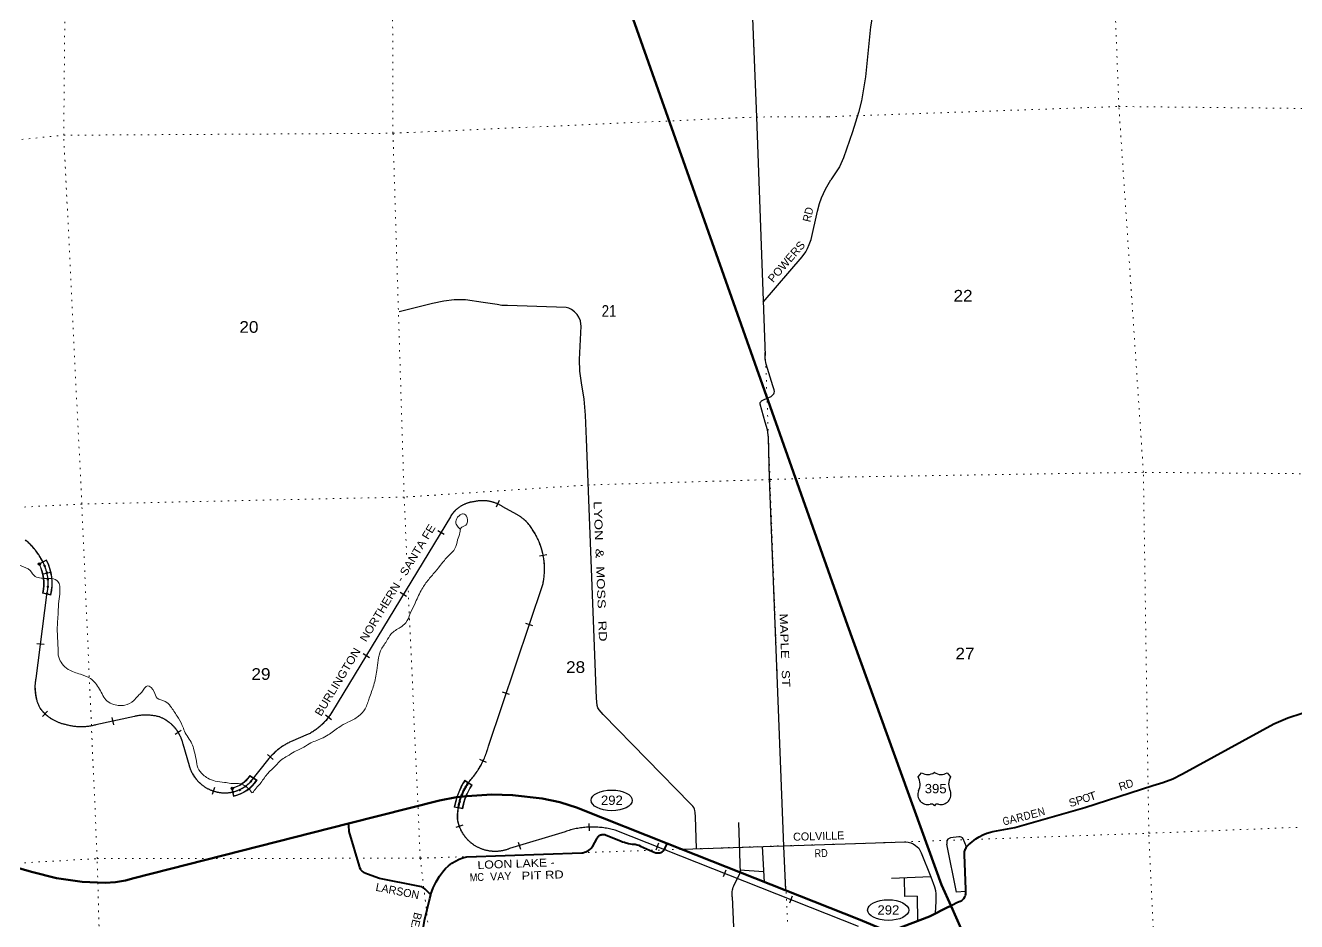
# Model space of a CAD drawing. Header units: feet. Extents: x 733631 to 986127, y 195788 to 388968.
# Drawn here: x 818814 to 837880, y 220937 to 234377 of the extents above; entities that cross this region are included whole.
import ezdxf
from ezdxf.enums import TextEntityAlignment as Align

# ---------------------------------------------------------------- set-up
doc = ezdxf.new("R2010")
doc.units = ezdxf.units.FT
doc.header["$LTSCALE"] = 70
doc.header["$PDMODE"] = 32
doc.header["$PDSIZE"] = 35
doc.linetypes.add('DOTTED', pattern=[1.5, 0.3, -1.2])
for name, color, linetype, lineweight in [('16', 7, 'Continuous', 25), ('17', 7, 'Continuous', 25), ('20', 7, 'Continuous', 70), ('23', 7, 'Continuous', 70), ('26', 7, 'Continuous', 40), ('29', 7, 'Continuous', 25), ('34', 7, 'Continuous', 25), ('39', 7, 'Continuous', 13), ('59', 7, 'Continuous', 13), ('7', 7, 'DOTTED', 13)]:
    doc.layers.add(name, color=color, linetype=linetype, lineweight=lineweight)
doc.layers.add('27', color=7, linetype='Continuous')
doc.layers.add('30', color=7, linetype='Continuous')

msp = doc.modelspace()

# ---------------------------------------------------------------- linework, layer by layer
at = {"layer": '16'}
for p, q in [((832203.95, 223108.33), (832255.26, 223167.09)), ((832447.02, 223173.06), (832446.74, 223172.86)), ((832639.11, 223167.18), (832690.5, 223108.33))]:
    msp.add_line(p, q, dxfattribs=at)
for centre, radius, start, end in [((832010.97, 222997.7), 222.05, 332.97043, 29.75871), ((832346.34, 223324.75), 182.07, 239.97227, 303.45418), ((832548.12, 223324.25), 181.52, 236.33975, 300.08743), ((832548.11, 223324.75), 182.07, 236.54582, 236.59441), ((832883.47, 222997.7), 222.05, 150.24129, 207.02957), ((832350.16, 222842.8), 151.42, 159.09177, 283.81923), ((832544.28, 222842.8), 151.42, 256.18077, 20.90823)]:
    msp.add_arc(centre, radius, start, end, dxfattribs=at)
for centre, major_axis, start_param, end_param in [((832405.5, 222643.98), (-19.56, 51.67), 4.95877769, 6.28318531), ((832488.95, 222643.98), (19.56, 51.67), 0, 1.32637542)]:
    msp.add_ellipse(centre, major_axis=major_axis, ratio=0.929097, start_param=start_param, end_param=end_param, dxfattribs=at)
at = {"layer": '17'}
for centre in [(827607.28, 222755.05), (831755.06, 221109.54)]:
    msp.add_ellipse(centre, major_axis=(-309.24, 1), ratio=0.500121, dxfattribs=at)
at = {"layer": '20'}
for points in [[(831143.16, 225381.96), (827175.67, 236611.99), (824315.07, 244711.74)], [(832697.11, 221168.98), (832555.19, 221489.47), (831143.16, 225381.96)], [(837774.63, 210446.28), (837734.98, 210480.13), (837516.66, 210710.1), (837323.57, 210961.63), (837157.83, 211231.97), (837021.25, 211518.15), (836915.34, 211817.04), (836841.25, 212125.36), (836660.2, 214331.94), (836656.96, 214393.27), (836628.5, 214632.49), (836575.19, 214867.42), (836497.61, 215095.49), (836396.62, 215314.21), (836273.32, 215521.16), (833740.47, 219349.33), (833376.47, 219869.59), (832923.38, 220658.01), (832697.11, 221168.98)]]:
    msp.add_lwpolyline(points, dxfattribs=at)
at = {"layer": '23'}
msp.add_line((831307.05, 220971.02), (828441.7, 222109.49), dxfattribs=at)
for points in [[(828441.7, 222109.49), (827155.57, 222620.5), (827093.22, 222644.86), (826831.9, 222727.79), (826563.34, 222782.94), (826120.5, 222835.09), (825810.42, 222845.32), (825432.6, 222818.61), (825278.62, 222800.98), (825024.56, 222751.52), (823660.04, 222405.63)], [(816392.01, 222406.8), (818903.57, 221682.97), (819281.36, 221587.3), (819667.07, 221531.64), (820012.37, 221516.25), (820164.97, 221527.41), (820315.56, 221554.47), (820438.69, 221589.05), (823660.04, 222405.63)], [(831307.05, 220971.02), (831702.68, 220809.83), (831729.4, 220804.54), (831756.53, 220802.06), (831783.76, 220802.43), (831810.81, 220805.65), (831837.37, 220811.68), (831863.16, 220820.45), (831875.6, 220825.8), (832373.56, 221012.47), (832659.05, 221156.12), (832697.11, 221168.98)]]:
    msp.add_lwpolyline(points, dxfattribs=at)
at = {"layer": '26'}
for points in [[(832697.11, 221168.98), (832709.05, 221182.36), (832791.94, 221226.73), (832831.93, 221242.36), (832841.86, 221245.49), (832851.41, 221249.63), (832860.48, 221254.76), (832866.53, 221259.07), (832890.13, 221283.97), (832904.13, 221309.07), (832907.18, 221315.49), (832913.13, 221332.36), (832917.28, 221349.75), (832919.58, 221367.49), (832919.69, 221371.76), (832919.31, 221397.65), (832918.41, 221421.76), (832899.2, 221938.88), (832898.27, 221963.95), (832900.9, 221988.88), (832902.51, 221997.87), (832907.27, 222014.34), (832913.74, 222030.22), (832921.82, 222045.34), (832931.44, 222059.54), (832935.61, 222064.48), (832960.56, 222089.23), (832985.61, 222108.94), (833070.65, 222175.86), (833121.2, 222210.51), (833175.09, 222239.69), (833231.73, 222263.07), (833290.51, 222280.4), (833325.07, 222287.56), (833651.83, 222347.16), (834702.65, 222647.58), (835726.19, 222979.4), (835876.42, 223020.73), (836021.51, 223077.54), (836159.87, 223149.2), (836168.09, 223154.05), (837540.63, 223903.91), (837747.22, 223994.82), (837962.18, 224063.63)], [(824892.95, 221337.55), (824868.45, 221363.26), (824834.42, 221398.97), (824810.46, 221424.11), (824785.59, 221443.53), (824775.47, 221449.57), (824761, 221456.27), (824755.37, 221458.19), (824730.64, 221464.9), (824705.37, 221469.89), (824124.83, 221584.71), (823944.67, 221648.69), (823919.75, 221657.54), (823894.67, 221669.41), (823890.13, 221671.95), (823877.41, 221680.96), (823865.69, 221691.25), (823855.11, 221702.7), (823845.79, 221715.2), (823844.27, 221717.76), (823831.27, 221742.83), (823823.96, 221767.76), (823671.58, 222287.24), (823662.68, 222378.56), (823660.04, 222405.63)], [(824892.95, 221337.55), (824895.73, 221348.23), (824929.44, 221443.24), (824972.89, 221534.2), (825025.61, 221620.13), (825087.02, 221700.07), (825116, 221732.98), (825160.75, 221775.44), (825209.7, 221812.99), (825262.31, 221845.22), (825317.99, 221871.78), (825376.15, 221892.37), (825436.14, 221906.76), (827159.3, 221968.15), (827176.52, 221970.64), (827198.44, 221975.92), (827219.69, 221983.45), (827240.04, 221993.17), (827259.26, 222004.97), (827277.14, 222018.7), (827293.49, 222034.23), (827323.49, 222068.08), (827385.91, 222180.4), (827387.77, 222184.75), (827392.75, 222194.28), (827398.7, 222203.24), (827405.54, 222211.53), (827413.22, 222219.06), (827421.64, 222225.74), (827430.72, 222231.51), (827440.35, 222236.29), (827450.42, 222240.05), (827460.84, 222242.73), (827471.47, 222244.31), (827482.22, 222244.76), (827492.95, 222244.09), (827503.55, 222242.31), (827513.91, 222239.42), (827747.12, 222145.34), (827771.85, 222135.36), (827797.12, 222126.1), (827810.16, 222121.32), (827861.53, 222107.73), (827914.03, 222099.57), (827930.21, 222099.18), (827959.01, 222096.11), (827987.32, 222090.05), (828014.85, 222081.06), (828041.29, 222069.24), (828220.83, 221990.47), (828245.65, 221979.58), (828270.83, 221969.93), (828281.08, 221967.64), (828293.45, 221966.2), (828305.9, 221966.07), (828318.3, 221967.23), (828330.51, 221969.69), (828342.39, 221973.41), (828353.82, 221978.35), (828364.67, 221984.46), (828374.83, 221991.67), (828375.39, 221992.16), (828406.41, 222029.82), (828411.47, 222041.25), (828429.73, 222082.47), (828441.7, 222109.49)], [(825143.68, 217579.38), (825142.16, 217604.46), (825137.35, 217629.38), (824937.14, 218668.58), (824868.06, 218988.29), (824811.31, 219446.06), (824816.89, 219534.98), (824813.43, 219652.19), (824803.32, 219709.79), (824770.37, 220004.94), (824770.38, 220678.93), (824770.33, 220707.16), (824778.05, 220830.86), (824798.66, 220953.06), (824879.16, 221284.49), (824892.95, 221337.55)]]:
    msp.add_lwpolyline(points, dxfattribs=at)
at = {"layer": '29'}
for p, q in [((830597.63, 231166.02), (830696.46, 231590.17)), ((829879.48, 230227.46), (830465.39, 230906.89)), ((827381.92, 224289.66), (827229.09, 228170.01)), ((828790.2, 222704.25), (827477.46, 224040.95)), ((828877.96, 222031.23), (828864.53, 222509.69)), ((829509.79, 222423.02), (829531.98, 221660.51)), ((831264.86, 222106.43), (832007.13, 222133.26)), ((829863.57, 222062.98), (829894.1, 221527.22)), ((832250.23, 221968.49), (832395.51, 221606.11)), ((829885.29, 221681.92), (829530.55, 221709.54)), ((832395.51, 221606.11), (831803.63, 221584.94)), ((831996.04, 221593.35), (832000.22, 221312.51)), ((829414.07, 221307.93), (829473.89, 220013.55)), ((832186.98, 221317.92), (832000.2, 221311.24)), ((832186.98, 221318.02), (832192.52, 220945.83))]:
    msp.add_line(p, q, dxfattribs=at)
for points in [[(832241.46, 238543.86), (832073.77, 237603.1), (832042.35, 237404.59), (832042.35, 237044.29), (832012.34, 236083.5), (831980.01, 235895.42), (831937.33, 235753.22), (831712.29, 235242.8), (831676.21, 235133.53), (831622.28, 234912.52), (831518.68, 234533.03), (831487.25, 234357.06), (831412.24, 233606.44), (831352.23, 233246.14), (831308.65, 233069.3), (831217.21, 232780.75), (831082.18, 232390.43), (831023.6, 232258.62), (830895.04, 232059.55)], [(829562.48, 238321.31), (829779.72, 233003.13), (829910.14, 229424.73)], [(830696.46, 231590.17), (830725.9, 231706.31), (830755.03, 231791.87), (830815.16, 231919.73), (830895.04, 232059.55)], [(830465.39, 230906.89), (830517.32, 230980.5), (830544.57, 231032.21), (830571.81, 231089.56), (830597.63, 231166.02)], [(827229.09, 228170.01), (827213.4, 228530.89), (827194.61, 228771.57), (827157.03, 229016.02), (827130.72, 229192.77), (827126.96, 229365.76), (827149.51, 229865.93), (827146.7, 229900.72), (827138.24, 229944.91), (827114.75, 230000.38), (827089.38, 230042.68), (827050.86, 230081.24), (827006.7, 230117.9), (826966.3, 230137.65), (826924.02, 230147.98), (826044.59, 230174.31), (825960.04, 230176.19), (825890.51, 230189.35), (825680.05, 230223.2), (825413.21, 230260.8), (825324.9, 230262.69), (825244.1, 230260.8), (825090.01, 230242), (824920.89, 230208.15), (824418.43, 230082.21)], [(829957.61, 228194.68), (829944.68, 228313.71), (829910.85, 228426.53), (829831.93, 228697.3), (829832.87, 228711.4), (829836.63, 228720.8), (829847.43, 228736.31), (829855.89, 228744.78), (829866.22, 228751.36), (829895.82, 228768.75), (829997.29, 228813.88), (830020.31, 228830.33), (830037.69, 228850.55), (830046.62, 228868.88), (830048.97, 228888.15), (830042.39, 228911.66), (830023.6, 228971.83), (829925.89, 229299.01), (829910.85, 229377.98), (829907.09, 229472), (829910.14, 229424.73)], [(830221.64, 221402.28), (830187.81, 222069.45), (829976.7, 227580.93), (829957.61, 228194.68)], [(827477.46, 224040.95), (827418.22, 224113.96), (827401.31, 224144.04), (827391.92, 224177.89), (827381.92, 224289.66)], [(828864.53, 222509.69), (828859.97, 222574.43), (828856.68, 222601.22), (828850.57, 222621.43), (828838.83, 222646.35), (828824.27, 222666.56), (828790.2, 222704.25)], [(832007.13, 222133.26), (832054.72, 222129.22), (832095.28, 222118.94), (832130.42, 222102.17), (832164.48, 222079.99), (832212.06, 222036.72), (832226.66, 222016.7), (832250.23, 221968.49)], [(832931.03, 222059.81), (832880.32, 222180.61), (832867.35, 222193.59), (832851.13, 222203.33), (832835.99, 222206.58), (832813.28, 222207.66), (832690.01, 222192.51), (832668.38, 222183.86), (832648.92, 222170.87), (832639.18, 222156.81), (832632.7, 222135.17), (832633.49, 222100.38)], [(828672.63, 222021.16), (830184.26, 222074.24), (831264.86, 222106.43)], [(832914.65, 221387.38), (832776.91, 221378.4), (832633.49, 222100.38)], [(829414.07, 221307.93), (829416.16, 221382.29), (829419.92, 221413.32), (829422.74, 221427.42), (829429.32, 221453.74), (829437.77, 221474.43), (829452.81, 221506.39), (829528.91, 221654.94), (829533.61, 221674.69)], [(832395.51, 221606.11), (832449.41, 221458.46), (832464.55, 221405.45), (832469.96, 221351.35), (832469.96, 221241), (832458.06, 221058.16)]]:
    msp.add_lwpolyline(points, dxfattribs=at)
at = {"layer": '34'}
for p, q in [((825918.52, 227254.31), (825874.12, 227153)), ((824999.07, 226802.33), (825093.66, 226745)), ((826633.56, 226436.7), (826525.1, 226414.99)), ((819191.11, 226172.02), (819083.13, 226148.04)), ((824434.01, 225875.16), (824528.6, 225817.83)), ((826424.78, 225372.69), (826319.94, 225407.94)), ((819096.09, 225090.09), (818986.37, 225104.08)), ((823880.45, 224956.9), (823975.04, 224899.56)), ((826076.31, 224344.34), (825971.47, 224379.58)), ((819143.49, 224093.9), (819067.84, 224013.2)), ((823315.23, 224037.15), (823403, 223969.84)), ((820110.62, 223998.03), (820134.26, 223889.98)), ((821152.04, 223803.88), (821058.31, 223745.15)), ((822446.25, 223441.01), (822529.36, 223368.02)), ((825730.56, 223322.92), (825630.56, 223370.18)), ((821649.17, 222947), (821612.85, 222842.52)), ((825373.79, 222384.89), (825269.66, 222347.59)), ((827265.89, 222408.27), (827270.92, 222297.77)), ((826205.21, 222130.47), (826237.53, 222024.69)), ((828309.34, 222111.71), (828268.64, 222008.85)), ((829318.01, 221709.82), (829277.32, 221606.96)), ((830315.98, 221317.77), (830275.29, 221214.92))]:
    msp.add_line(p, q, dxfattribs=at)
at = {"layer": '34', "lineweight": 13}
for p, q in [((825975.32, 227160.09), (826185.03, 227041.41)), ((823419.19, 224092.73), (825187.31, 227009.67)), ((819013.01, 226302.01), (819128.65, 226362.57)), ((819024.28, 226298.88), (819125.27, 226351.77)), ((826578.43, 226005.82), (825759.45, 223569.7)), ((819135, 225838.95), (818975, 224583.95)), ((819068.88, 225863.51), (819195.86, 225833.26)), ((819189.9, 225842.9), (819079, 225869.32)), ((819870, 223887.95), (820447.82, 224014.37)), ((822788.43, 223632.15), (823054.58, 223746.33)), ((821179.27, 223599.09), (821274, 223273.95)), ((822172.74, 223016.27), (822466.38, 223381.52)), ((822178.11, 223128.96), (822288.26, 223058.92)), ((822180.99, 223117.63), (822277.19, 223056.46)), ((821907.37, 222942.85), (821933.41, 222814.94)), ((821939.64, 222824.39), (821916.9, 222936.1)), ((826075.32, 222032.12), (826907.74, 222286.43)), ((827659.71, 222308.39), (831306, 220865.73))]:
    msp.add_line(p, q, dxfattribs=at)
at = {"layer": '34'}
for points in [[(825873.71, 227211.05), (825864.6, 227214.46), (825855.39, 227217.8), (825846.17, 227220.97), (825836.87, 227223.94), (825827.57, 227226.74), (825818.18, 227229.4), (825808.76, 227231.94), (825799.29, 227234.24), (825789.78, 227236.43), (825780.21, 227238.41), (825770.62, 227240.28), (825761.02, 227241.9), (825751.39, 227243.42), (825741.75, 227244.76), (825732.04, 227245.91), (825722.37, 227246.89), (825712.62, 227247.74), (825702.92, 227248.37), (825693.14, 227248.87), (825683.41, 227249.15), (825673.64, 227249.31), (825663.92, 227249.31), (825654.13, 227249.11), (825644.4, 227248.7), (825634.69, 227248.18), (825624.92, 227247.47), (825615.23, 227246.62), (825605.54, 227245.59), (825595.84, 227244.32), (825586.21, 227242.95), (825576.59, 227241.43), (825566.94, 227239.66), (825557.39, 227237.79), (825547.88, 227235.77), (825538.29, 227233.49), (825535.28, 227233.15), (825527.17, 227232.11), (825518.99, 227230.88), (825510.88, 227229.58), (825502.81, 227228.06), (825494.75, 227226.49), (825486.69, 227224.71), (825478.71, 227222.81), (825470.77, 227220.79), (825462.79, 227218.61), (825454.93, 227216.27), (825447.09, 227213.85), (825439.29, 227211.24), (825431.48, 227208.52), (825423.81, 227205.68), (825416.15, 227202.66), (825408.54, 227199.55), (825400.97, 227196.3), (825393.5, 227192.89), (825386.04, 227189.37), (825378.67, 227185.73), (825371.37, 227181.95), (825364.16, 227178.04), (825356.99, 227174), (825349.87, 227169.89), (825342.86, 227165.59), (825335.92, 227161.2), (825329.04, 227156.66), (825322.22, 227152.03), (825315.55, 227147.26), (825308.92, 227142.4), (825302.39, 227137.42), (825295.93, 227132.29), (825289.59, 227127.09), (825283.29, 227121.77), (825277.14, 227116.34), (825271.04, 227110.79), (825265.08, 227105.14), (825259.19, 227099.4), (825253.42, 227093.58), (825247.72, 227087.62), (825242.18, 227081.55), (825236.72, 227075.44), (825231.33, 227069.16), (825226.09, 227062.86), (825220.95, 227056.45), (825215.94, 227049.9), (825211.04, 227043.33), (825206.23, 227036.66), (825201.56, 227029.84), (825197, 227023.03), (825192.56, 227016.13), (825188.25, 227009.1), (823420.14, 224092.17), (823413.65, 224081.09), (823405.53, 224067.83), (823397.21, 224054.75), (823388.65, 224041.76), (823379.93, 224028.88), (823370.88, 224016.23), (823361.68, 224003.71), (823352.2, 223991.35), (823342.56, 223979.1), (823332.66, 223967.12), (823322.63, 223955.28)], [(825689.44, 223370.35), (825697.94, 223389.82), (825706.05, 223409.26), (825713.84, 223428.91), (825721.19, 223448.8), (825728.27, 223468.63), (825735.03, 223488.66), (825741.36, 223508.93), (825747.41, 223529.14), (825753.12, 223549.44), (825758.39, 223570.01), (826577.37, 226006.11), (826578.2, 226010.15), (826581.73, 226028.59), (826585.03, 226046.95), (826587.88, 226065.46), (826590.43, 226083.96), (826592.76, 226102.54), (826594.69, 226121.03), (826596.25, 226139.76), (826597.59, 226158.4), (826598.47, 226177.04), (826599.2, 226195.68), (826599.47, 226214.46), (826599.44, 226233.09), (826599.11, 226251.72), (826598.47, 226270.49), (826597.38, 226289.11), (826596.14, 226307.73), (826594.45, 226326.34), (826592.53, 226345.04), (826590.23, 226363.48), (826587.54, 226382.02), (826584.64, 226400.47), (826581.44, 226418.92), (826577.77, 226437.21), (826573.89, 226455.57), (826569.69, 226473.78), (826565.13, 226491.91), (826560.26, 226509.89), (826555.08, 226527.87), (826549.68, 226545.77), (826543.84, 226563.51), (826537.75, 226581.17), (826531.3, 226598.75), (826524.62, 226616.26), (826517.55, 226633.53), (826510.27, 226650.73), (826502.69, 226667.77), (826494.72, 226684.73), (826486.53, 226701.47), (826478.03, 226718.2), (826469.24, 226734.62), (826460.15, 226751.05), (826450.75, 226767.16), (826441.13, 226783.2), (826431.28, 226799.01), (826421.06, 226814.73), (826410.53, 226830.15), (826399.86, 226845.43), (826388.81, 226860.63), (826377.61, 226875.51), (826366.1, 226890.24), (826354.21, 226904.75), (826353.55, 226905.61), (826350.31, 226909.42), (826343.96, 226916.69), (826337.44, 226923.85), (826330.85, 226930.88), (826324.11, 226937.86), (826317.26, 226944.63), (826310.27, 226951.36), (826303.17, 226957.89), (826295.97, 226964.35), (826288.71, 226970.66), (826281.26, 226976.88), (826273.71, 226982.9), (826266.11, 226988.82), (826258.34, 226994.63), (826250.53, 227000.28), (826242.61, 227005.81), (826234.54, 227011.17), (826226.45, 227016.4), (826218.25, 227021.51), (826209.9, 227026.45), (826201.54, 227031.27), (826193.11, 227035.93), (826184.5, 227040.44), (825974.75, 227159.15), (825969.27, 227162.66), (825961.01, 227167.79), (825952.66, 227172.77), (825944.17, 227177.67), (825935.62, 227182.32), (825927.02, 227186.9), (825918.31, 227191.28), (825909.51, 227195.59), (825900.7, 227199.66), (825891.75, 227203.58), (825882.77, 227207.37), (825873.71, 227211.05)], [(819133.78, 226177.29), (819130.74, 226188.99), (819127.49, 226200.66), (819123.96, 226212.29), (819120.33, 226223.81), (819116.48, 226235.3), (819112.35, 226246.74), (819108.11, 226258.08), (819103.69, 226269.32), (819098.99, 226280.52), (819095.92, 226287.5), (819088.3, 226304.04), (819080.48, 226320.49), (819072.3, 226336.69), (819063.92, 226352.79), (819055.25, 226368.72), (819046.23, 226384.55), (819037, 226400.13), (819027.48, 226415.7), (819017.69, 226430.93), (819007.61, 226446.14), (818997.26, 226461.04), (818986.7, 226475.84), (818975.93, 226490.4), (818964.82, 226504.85), (818953.43, 226518.98), (818941.9, 226532.96), (818930.02, 226546.84), (818918.01, 226560.4), (818905.73, 226573.79), (818893.1, 226586.92), (818880.41, 226599.84), (818867.45, 226612.58), (818854.14, 226625.06), (818840.77, 226637.32), (818827.21, 226649.34), (818813.28, 226661.12)], [(819319.62, 223919.43), (819309.3, 223923.42), (819299.07, 223927.63), (819288.96, 223931.99), (819278.86, 223936.53), (819268.84, 223941.21), (819258.94, 223946.13), (819249.11, 223951.18), (819239.35, 223956.45), (819229.66, 223961.84), (819220.15, 223967.43), (819210.69, 223973.14), (819201.34, 223979.02), (819192.09, 223985.12), (819182.97, 223991.33), (819173.89, 223997.71), (819165.01, 224004.25), (819156.17, 224010.96), (819147.52, 224017.82), (819138.94, 224024.8), (819130.51, 224031.91), (819122.16, 224039.22), (819114.01, 224046.68), (819105.97, 224054.22), (819098.01, 224061.98), (819090.23, 224069.79), (819082.57, 224077.78), (819075.08, 224085.96), (819067.73, 224094.16), (819060.49, 224102.53), (819053.43, 224111.09), (819046.5, 224119.69), (819039.72, 224128.39), (819033.05, 224137.38), (819028.5, 224146.9), (819023.28, 224158.22), (819018.36, 224169.62), (819013.53, 224181.14), (819008.92, 224192.7), (819004.57, 224204.36), (819000.42, 224216.05), (818996.45, 224227.85), (818992.63, 224239.7), (818989.11, 224251.63), (818985.75, 224263.59), (818982.62, 224275.66), (818979.66, 224287.78), (818976.97, 224299.91), (818974.45, 224312.09), (818972.16, 224324.29), (818970.09, 224336.6), (818968.24, 224348.85), (818966.56, 224361.23), (818965.15, 224373.55), (818963.91, 224385.99), (818962.95, 224398.37), (818962.14, 224410.8), (818961.55, 224423.18), (818961.19, 224435.67), (818961.11, 224448.1), (818961.18, 224460.5), (818961.47, 224472.99), (818961.97, 224485.39), (818962.69, 224497.82), (818963.7, 224510.25), (818964.84, 224522.59), (818966.2, 224534.96), (818967.86, 224547.35), (818969.64, 224559.64), (818971.64, 224571.89), (818973.91, 224584.12), (819133.92, 225839.15), (819134.44, 225841.36), (819137.27, 225853.14), (819139.9, 225864.99), (819142.24, 225876.86), (819144.46, 225888.82), (819146.44, 225900.77), (819148.2, 225912.76), (819149.73, 225924.74), (819151.08, 225936.8), (819152.26, 225948.84), (819153.15, 225960.92), (819153.88, 225973.01), (819154.36, 225985.15), (819154.69, 225997.29), (819154.73, 226009.39), (819154.62, 226021.49), (819154.29, 226033.58), (819153.71, 226045.71), (819152.94, 226057.76), (819151.99, 226069.89), (819150.8, 226081.9), (819149.41, 226093.99), (819147.76, 226105.97), (819145.96, 226117.97), (819143.98, 226129.88), (819141.74, 226141.83), (819139.25, 226153.68), (819136.63, 226165.47), (819133.77, 226177.31)], [(821053.96, 223845.56), (821047.34, 223853.07), (821040.64, 223860.48), (821033.76, 223867.78), (821026.79, 223875), (821019.68, 223882.01), (821012.48, 223888.95), (821005.17, 223895.75), (820997.68, 223902.42), (820990.13, 223908.94), (820982.43, 223915.39), (820974.65, 223921.63), (820966.72, 223927.8), (820958.71, 223933.76), (820950.59, 223939.63), (820942.43, 223945.34), (820934.09, 223950.94), (820925.66, 223956.32), (820917.2, 223961.6), (820908.56, 223966.75), (820899.92, 223971.72), (820891.16, 223976.56), (820882.27, 223981.2), (820873.38, 223985.72), (820864.38, 223990.1), (820855.24, 223994.28), (820846.11, 223998.33), (820836.92, 224002.22), (820827.65, 224005.9), (820817.68, 224008.58), (820804.71, 224011.89), (820791.74, 224014.97), (820778.7, 224017.77), (820765.67, 224020.33), (820752.53, 224022.71), (820739.39, 224024.9), (820726.19, 224026.76), (820712.98, 224028.46), (820699.7, 224029.88), (820686.39, 224031.13), (820673.12, 224032.08), (820659.82, 224032.85), (820646.53, 224033.38), (820633.17, 224033.65), (820619.87, 224033.69), (820606.49, 224033.55), (820593.21, 224033.11), (820579.84, 224032.48), (820566.56, 224031.56), (820553.27, 224030.47), (820540.05, 224029.18), (820526.76, 224027.6), (820513.58, 224025.74), (820500.44, 224023.73), (820487.23, 224021.47), (820474.17, 224019.01), (820461.13, 224016.31), (820447.8, 224013.22), (820447.76, 224013.23), (819870.26, 223886.88), (819858.88, 223883.85), (819844.82, 223880.38), (819830.64, 223877.12), (819816.43, 223874.03), (819802.15, 223871.32), (819787.84, 223868.78), (819773.44, 223866.54), (819759.01, 223864.48), (819744.59, 223862.77), (819730.15, 223861.23), (819715.7, 223859.96), (819701.15, 223858.97), (819686.68, 223858.23), (819672.09, 223857.69), (819657.6, 223857.48), (819642.99, 223857.46), (819628.48, 223857.77), (819613.94, 223858.27), (819599.47, 223859), (819584.91, 223860.01), (819570.44, 223861.36), (819556.03, 223862.86), (819541.53, 223864.64), (819527.17, 223866.64), (819512.81, 223868.91), (819498.46, 223871.51), (819484.24, 223874.25), (819470.01, 223877.27), (819455.79, 223880.61), (819441.71, 223884.1), (819427.69, 223887.83), (819413.73, 223891.88), (819404.33, 223893.93), (819393.57, 223896.48), (819382.79, 223899.19), (819372.17, 223902.09), (819361.54, 223905.22), (819350.99, 223908.48), (819340.45, 223911.92), (819330.05, 223915.61), (819319.62, 223919.43)], [(821769.25, 222864.5), (821760.08, 222865.17), (821750.98, 222866.06), (821741.88, 222867.05), (821732.83, 222868.19), (821723.74, 222869.51), (821714.72, 222871.04), (821705.74, 222872.65), (821696.73, 222874.45), (821687.81, 222876.39), (821678.9, 222878.48), (821670.01, 222880.8), (821661.21, 222883.18), (821652.42, 222885.74), (821643.66, 222888.51), (821634.98, 222891.36), (821626.36, 222894.36), (821617.76, 222897.57), (821609.36, 222900.82), (821600.22, 222904.46), (821591.21, 222908.27), (821582.2, 222912.3), (821573.29, 222916.42), (821564.49, 222920.75), (821555.73, 222925.14), (821547.02, 222929.78), (821538.46, 222934.53), (821529.97, 222939.41), (821521.49, 222944.47), (821513.21, 222949.69), (821504.95, 222954.99), (821496.82, 222960.49), (821488.71, 222966.12), (821480.8, 222971.87), (821472.96, 222977.81), (821465.21, 222983.82), (821457.53, 222989.98), (821450.05, 222996.31), (821442.58, 223002.75), (821435.27, 223009.31), (821428.09, 223016.01), (821421.05, 223022.82), (821414.1, 223029.76), (821407.23, 223036.79), (821400.56, 223043.99), (821393.98, 223051.26), (821387.52, 223058.69), (821381.16, 223066.21), (821375.01, 223073.85), (821368.95, 223081.56), (821363.04, 223089.39), (821357.25, 223097.35), (821351.63, 223105.37), (821346.09, 223113.52), (821340.76, 223121.74), (821335.52, 223130.09), (821330.49, 223138.5), (821325.55, 223147), (821320.78, 223155.54), (821316.13, 223164.24), (821311.72, 223173), (821307.4, 223181.78), (821303.22, 223190.72), (821299.21, 223199.65), (821295.35, 223208.69), (821291.7, 223217.84), (821288.16, 223226.95), (821284.77, 223236.18), (821281.6, 223245.51), (821278.53, 223254.83), (821275.64, 223264.19), (821272.94, 223273.65), (821178.21, 223598.81), (821176.21, 223607.42), (821173.73, 223617.13), (821171.09, 223626.77), (821168.33, 223636.41), (821165.39, 223645.91), (821162.23, 223655.47), (821158.96, 223664.92), (821155.48, 223674.28), (821151.92, 223683.62), (821148.11, 223692.91), (821144.17, 223702.09), (821140.1, 223711.18), (821135.84, 223720.29), (821131.39, 223729.24), (821126.87, 223738.14), (821122.11, 223746.94), (821117.23, 223755.75), (821112.22, 223764.35), (821107.01, 223772.9), (821101.7, 223781.38), (821096.24, 223789.79), (821090.6, 223798.02), (821084.83, 223806.25), (821078.94, 223814.33), (821072.87, 223822.3), (821066.7, 223830.12), (821060.37, 223837.89), (821053.96, 223845.56)], [(823322.62, 223955.26), (823312.37, 223943.62), (823301.84, 223932.11), (823291.18, 223920.85), (823280.3, 223909.66), (823269.25, 223898.8), (823257.95, 223888.01), (823246.5, 223877.53), (823234.88, 223867.18), (823223.14, 223857.06), (823211.11, 223847.1), (823198.94, 223837.45), (823186.67, 223827.97), (823174.13, 223818.64), (823161.54, 223809.59), (823148.76, 223800.74), (823135.73, 223792.17), (823122.7, 223783.79), (823109.47, 223775.61), (823095.99, 223767.71), (823082.52, 223760.01), (823068.92, 223752.54), (823055.05, 223745.34), (822788.88, 223631.15), (822776.41, 223625.38), (822762.63, 223618.67), (822748.94, 223611.79), (822735.46, 223604.62), (822722.06, 223597.27), (822708.82, 223589.69), (822695.67, 223581.81), (822682.73, 223573.76), (822669.8, 223565.47), (822657.17, 223556.96), (822644.55, 223548.2), (822632.21, 223539.22), (822619.95, 223530.07), (822607.89, 223520.76), (822595.94, 223511.14), (822584.25, 223501.3), (822572.71, 223491.35), (822561.25, 223481.11), (822550.05, 223470.76), (822539.02, 223460.18), (822528.19, 223449.32), (822517.56, 223438.41), (822507.08, 223427.28), (822496.82, 223415.85), (822486.75, 223404.38), (822476.89, 223392.75), (822467.24, 223380.83), (822173.56, 223015.53), (822169.66, 223011.71), (822163.03, 223005.37), (822156.31, 222999.18), (822149.49, 222993.06), (822142.53, 222987.13), (822135.48, 222981.28), (822128.37, 222975.57), (822121.12, 222969.96), (822113.78, 222964.5), (822106.31, 222959.15), (822098.82, 222953.92), (822091.17, 222948.86), (822083.47, 222943.94), (822075.68, 222939.1), (822067.84, 222934.45), (822059.84, 222929.92), (822051.82, 222925.5), (822043.71, 222921.29), (822035.58, 222917.14), (822027.28, 222913.17), (822018.98, 222909.37), (822010.63, 222905.7), (822002.14, 222902.14), (821993.65, 222898.8), (821985.11, 222895.54), (821976.48, 222892.48), (821967.78, 222889.51), (821959.09, 222886.75), (821950.31, 222884.14), (821941.51, 222881.65), (821932.65, 222879.3), (821923.76, 222877.18), (821914.79, 222875.15), (821905.83, 222873.28), (821896.83, 222871.59), (821887.84, 222870.07), (821878.79, 222868.69), (821869.73, 222867.43), (821860.63, 222866.39), (821851.53, 222865.47), (821842.39, 222864.74), (821833.23, 222864.13), (821824.1, 222863.73), (821814.96, 222863.44), (821805.83, 222863.33), (821796.65, 222863.39), (821787.54, 222863.6), (821778.35, 222863.95), (821769.25, 222864.5)], [(825494.11, 222121.46), (825486.43, 222127.94), (825478.98, 222134.5), (825471.61, 222141.24), (825464.34, 222148.07), (825457.16, 222155.03), (825450.19, 222162.14), (825443.26, 222169.38), (825436.47, 222176.7), (825429.85, 222184.17), (825423.38, 222191.72), (825417, 222199.4), (825410.73, 222207.16), (825404.65, 222215.08), (825398.69, 222223.07), (825392.87, 222231.21), (825387.15, 222239.41), (825381.65, 222247.72), (825376.25, 222256.1), (825371.01, 222264.57), (825365.92, 222273.19), (825361, 222281.82), (825356.16, 222290.6), (825351.56, 222299.42), (825347.04, 222308.37), (825342.75, 222317.35), (825338.58, 222326.42), (825334.56, 222335.52), (825330.69, 222344.76), (825327.04, 222354.04), (825323.52, 222363.34), (825320.13, 222372.78), (825316.93, 222382.19), (825313.88, 222391.71), (825311.05, 222401.3), (825308.35, 222410.86), (825305.8, 222420.52), (825303.47, 222430.26), (825301.26, 222439.97), (825299.21, 222449.72), (825297.37, 222459.62), (825296.73, 222473.86), (825296.21, 222489.42), (825296.03, 222504.83), (825296.15, 222520.34), (825296.46, 222535.8), (825297.03, 222551.31), (825297.98, 222566.74), (825299.11, 222582.25), (825300.52, 222597.67), (825302.23, 222613.07), (825304.21, 222628.37), (825306.44, 222643.71), (825308.87, 222659.01), (825311.68, 222674.23), (825314.68, 222689.4), (825318.02, 222704.56), (825321.53, 222719.68), (825325.4, 222734.65), (825329.44, 222749.59), (825333.76, 222764.43), (825338.39, 222779.25), (825343.24, 222793.9), (825348.33, 222808.59), (825353.71, 222823.06), (825359.34, 222837.56), (825365.25, 222851.85), (825371.34, 222866.08), (825377.65, 222880.17), (825384.28, 222894.23), (825391.19, 222908.07), (825398.24, 222921.8), (825405.61, 222935.51), (825413.13, 222948.98), (825420.93, 222962.37), (825429.05, 222975.61), (825437.25, 222988.66), (825445.74, 223001.63), (825454.55, 223014.45), (825463.44, 223027.09), (825472.55, 223039.57), (825482.04, 223051.95), (825482.85, 223052.75), (825496.8, 223068.59), (825510.55, 223084.63), (825524.01, 223100.98), (825537.26, 223117.52), (825550.07, 223134.29), (825562.68, 223151.24), (825574.96, 223168.39), (825586.96, 223185.87), (825598.59, 223203.43), (825610.06, 223221.28), (825621.05, 223239.26), (825631.86, 223257.53), (825642.21, 223275.91), (825652.35, 223294.48), (825662.13, 223313.13), (825671.63, 223332.1), (825680.65, 223351.19), (825689.44, 223370.35)], [(831311.08, 220862.54), (827659.28, 222307.38), (827658.94, 222307.53), (827638, 222313.17), (827616.8, 222318.61), (827595.6, 222323.68), (827574.28, 222328.29), (827552.97, 222332.52), (827531.51, 222336.43), (827510.01, 222340.05), (827488.44, 222343.13), (827466.84, 222345.93), (827445.12, 222348.3), (827423.37, 222350.38), (827401.66, 222351.95), (827379.91, 222353.25), (827358.18, 222354.15), (827336.33, 222354.62), (827314.59, 222354.73), (827292.71, 222354.52), (827270.99, 222353.84), (827249.12, 222352.85), (827227.41, 222351.38), (827205.67, 222349.63), (827184.05, 222347.54), (827162.32, 222345), (827140.75, 222341.99), (827119.26, 222338.75), (827097.66, 222335.07), (827076.3, 222331.08), (827054.95, 222326.7), (827033.64, 222321.79), (827012.54, 222316.69), (826991.43, 222311.21), (826970.38, 222305.2), (826949.52, 222299.01), (826928.78, 222292.45), (826908.08, 222285.38), (826075.68, 222031.08), (826066.85, 222027.58), (826057.55, 222024.06), (826048.1, 222020.67), (826038.68, 222017.48), (826029.18, 222014.43), (826019.59, 222011.59), (826010.02, 222008.89), (826000.37, 222006.34), (825990.62, 222004.01), (825980.91, 222001.8), (825971.16, 221999.76), (825961.32, 221997.93), (825951.47, 221996.21), (825941.62, 221994.74), (825931.76, 221993.43), (825921.8, 221992.22), (825911.87, 221991.24), (825901.96, 221990.45), (825891.98, 221989.76), (825882.01, 221989.31), (825872.06, 221989.03), (825862.03, 221988.91), (825852.09, 221988.98), (825842.13, 221989.17), (825832.11, 221989.58), (825822.18, 221990.17), (825812.23, 221990.94), (825802.31, 221991.84), (825792.35, 221992.95), (825782.48, 221994.19), (825772.57, 221995.66), (825762.75, 221997.27), (825752.91, 221999.05), (825743.14, 222001), (825733.41, 222003.15), (825723.71, 222005.41), (825714.02, 222007.92), (825704.37, 222010.54), (825694.8, 222013.35), (825685.26, 222016.28), (825675.8, 222019.46), (825666.38, 222022.76), (825657.05, 222026.2), (825647.74, 222029.82), (825638.52, 222033.62), (825629.33, 222037.6), (825620.23, 222041.66), (825611.2, 222045.96), (825602.27, 222050.4), (825593.38, 222054.96), (825584.63, 222059.66), (825575.9, 222064.6), (825567.28, 222069.62), (825558.78, 222074.82), (825550.35, 222080.1), (825541.97, 222085.63), (825533.75, 222091.24), (825525.64, 222096.99), (825517.54, 222102.91), (825509.66, 222108.98), (825501.81, 222115.12), (825494.11, 222121.46)]]:
    msp.add_lwpolyline(points, dxfattribs=at)
at = {"layer": '34', "lineweight": 13}
for centre, radius, start, end in [((825591.45, 226765.35), 472.26, 96.48688, 148.84503), ((825670.36, 226690.47), 559.96, 57.001, 103.66166), ((825930.4, 226548.5), 554.8, 40.16006, 62.67974), ((825528.52, 226222.72), 1072.08, 348.32748, 39.61454), ((818145.49, 225862.28), 1042.3, 23.68319, 50.10473), ((818462.04, 226009), 746.57, 347.14488, 27.33022), ((818462.04, 226009), 754.57, 346.52629, 27.96881), ((818462.04, 226009), 624.57, 346.52631, 27.96879), ((818462.04, 226009), 632.57, 347.24302, 27.27426), ((818460.48, 226007.93), 695.36, 345.9362, 23.11892), ((819674.05, 224449.53), 711.86, 169.11498, 205.95648), ((819544.16, 224512.03), 632.61, 216.25061, 258.12667), ((820623.45, 223269.87), 764.94, 74.48974, 103.27325), ((822648.84, 224538.49), 890.02, 297.12134, 329.94436), ((819650.77, 224690.62), 832.07, 253.46749, 285.2762), ((820619.13, 223471.86), 574.41, 12.79689, 68.6766), ((823151.39, 222833.54), 877.23, 114.44111, 141.34129), ((824583.42, 223864.06), 1212.31, 317.89555, 345.94786), ((821815.07, 223424.6), 561.64, 195.5583, 249.47572), ((821828, 223348.3), 413.67, 281.13696, 327.8797), ((821828, 223348.3), 421.67, 282.17016, 326.83718), ((821804.13, 223387.79), 523.35, 249.18391, 314.77441), ((821828, 223348.3), 543.67, 281.1372, 327.87988), ((821828, 223348.3), 535.67, 282.02923, 326.98886), ((826183.37, 222508.36), 886.24, 142.22611, 183.14425), ((825860.17, 222560.72), 570.7, 190.18991, 292.14745), ((827318.53, 221105.65), 1250.2, 74.16298, 109.18251)]:
    msp.add_arc(centre, radius, start, end, dxfattribs=at)
at = {"layer": '34', "linetype": 'DOTTED', "lineweight": 100}
for centre, radius, start, end in [((818462.04, 226009), 691.8, 346.5262, 27.96884), ((821828, 223348.3), 480.9, 281.13704, 327.87976), ((826309.24, 222463.41), 1018.47, 146.71113, 169.97922)]:
    msp.add_arc(centre, radius, start, end, dxfattribs=at)
at = {"layer": '34'}
for p in [(819024.28, 226298.88), (821916.9, 222936.1)]:
    msp.add_point(p, dxfattribs=at)
at = {"layer": '39'}
for points in [[(819078.96, 226082.32), (819051, 226087.95), (818960, 226112.95), (818884, 226201.95), (818751, 226272.95), (818617, 226348.95), (818497, 226505.95), (818361, 226733.95), (818307, 226807.95), (818216, 226946.95), (818105, 227063.95), (817947, 227208.95), (817840, 227303.95), (817589, 227419.95)], [(825338.46, 226820.02), (825305, 226851.95), (825270, 226911.95), (825295.44, 227000.18), (825333.08, 227035.14), (825381.49, 227053.96), (825440, 226993.95), (825418, 226882.95), (825344, 226836.95), (825331, 226769.95), (825297, 226661.95), (825255, 226529.95), (825170, 226431.95), (825058, 226305.95), (824959, 226182.95), (824849, 226051.95), (824750, 225901.95), (824653, 225699.95), (824586, 225555.95), (824520, 225418.95), (824436, 225348.95), (824301, 225250.95), (824230, 225142.95), (824142, 224999.95), (824085, 224703.95), (824039, 224483.95), (823972, 224288.95), (823909, 224127.95), (823810, 224016.95), (823652, 223927.95), (823515, 223849.95), (823353, 223735.95), (823252, 223680.95), (823071, 223604.95), (822960, 223535.95), (822844, 223481.95), (822742, 223418.95), (822660, 223368.95), (822589, 223298.95), (822482, 223191.95), (822425, 223129.95), (822372, 223055.95), (822319, 222986.95), (822259, 222918.95), (822212, 222869.95), (822185, 222906.95), (822169.81, 222920.88)], [(822169.81, 222920.88), (822048, 223001.95), (821894, 223008.95), (821799, 223024.95), (821662, 223042.95), (821550, 223088.95), (821478, 223137.95), (821402, 223241.95), (821373, 223370.95), (821342, 223511.95), (821310, 223603.95), (821200, 223791.95), (821166, 223879.95), (821088, 224019.95), (820991, 224163.95), (820909, 224238.95), (820789, 224288.95), (820744, 224384.95), (820646, 224473.95), (820561, 224379.95), (820503, 224321.95), (820438, 224251.95), (820306, 224180.95), (820228, 224176.95), (820139, 224191.95), (820041, 224243.95), (819925, 224423.95), (819788, 224580.95), (819640, 224646.95), (819457, 224717.95), (819364, 224802.95), (819314, 224900.95), (819303, 225040.95), (819292, 225320.95), (819305, 225567.95), (819316, 225741.95), (819332, 225885.95), (819301.87, 226036.65), (819078.96, 226082.32)]]:
    msp.add_spline(points, degree=3, dxfattribs=at)
at = {"layer": '59'}
for p, q in [((825514.97, 222985.4), (825405.59, 223056.3)), ((825407.73, 223045.37), (825448.1, 223019.2)), ((825461.54, 223010.49), (825503.88, 222983.04)), ((825372.68, 222628.51), (825243.81, 222652.05))]:
    msp.add_line(p, q, dxfattribs=at)
for points in [[(825405.59, 223056.3), (825378.32, 223017.13), (825346.8, 222955.94), (825312.85, 222881.41), (825283.75, 222807.66), (825254.66, 222700.18), (825243.81, 222652.05)], [(825253.44, 222658.41), (825262.43, 222698.25), (825291.36, 222805.14), (825320.22, 222878.28), (825354, 222952.45), (825385.19, 223012.99), (825407.73, 223045.37)], [(825448.1, 223019.2), (825439.1, 223006.09), (825430.52, 222992.98), (825422.25, 222979.83), (825414.06, 222966.48), (825406.18, 222952.94), (825398.59, 222939.35), (825391.16, 222925.52), (825384.05, 222911.68), (825377.08, 222897.72), (825370.38, 222883.51), (825364.01, 222869.29), (825357.88, 222854.95), (825351.91, 222840.54), (825346.23, 222825.9), (825340.8, 222811.29), (825335.66, 222796.47), (825330.77, 222781.7), (825326.1, 222766.74), (825321.74, 222751.75), (825317.67, 222736.7), (825313.76, 222721.59), (825310.22, 222706.33), (825306.85, 222691.04), (825303.82, 222675.73), (825300.98, 222660.36), (825299.34, 222650.03), (825253.44, 222658.41)], [(825314.83, 222647.2), (825319.54, 222672.73), (825322.51, 222687.76), (825325.82, 222702.79), (825329.3, 222717.77), (825333.13, 222732.6), (825337.14, 222747.43), (825341.42, 222762.12), (825346.01, 222776.8), (825350.82, 222791.33), (825355.86, 222805.89), (825361.19, 222820.22), (825366.77, 222834.58), (825372.62, 222848.75), (825378.67, 222862.87), (825384.92, 222876.83), (825391.48, 222890.74), (825398.33, 222904.46), (825405.32, 222918.08), (825412.63, 222931.67), (825420.08, 222945.02), (825427.8, 222958.26), (825435.85, 222971.39), (825443.98, 222984.34), (825452.38, 222997.17), (825461.54, 223010.49)], [(825503.88, 222983.04), (825478.02, 222943.39), (825434.99, 222853.55), (825421.94, 222827.42), (825400.66, 222774.19), (825385.93, 222724.16), (825366.55, 222637.75), (825314.83, 222647.2)], [(825514.97, 222985.4), (825485.01, 222939.46), (825442.18, 222850.03), (825429.24, 222824.14), (825408.23, 222771.57), (825393.68, 222722.15), (825372.68, 222628.51)]]:
    msp.add_lwpolyline(points, dxfattribs=at)
at = {"layer": '7'}
for points in [[(835916.41, 215644.96), (835911.77, 216863.92), (835663.57, 222261.92), (835582.52, 227674.82), (835214.62, 233160.82), (835008.77, 238626.06), (834816.04, 244241.28), (834843.09, 245102.53)], [(830320.56, 219573.48), (830184.26, 222074.24), (829982.48, 227565.97), (829779.72, 233003.13), (829556.07, 238478.28), (829534, 243856.25), (829567.13, 244906.07)], [(824279.03, 244710.39), (824257.68, 243351.37), (824310.95, 238240.69), (824326.91, 232759.56), (824493.71, 227303.53), (824533.93, 226406)], [(820980.58, 198619.85), (820935.13, 200254.66), (820688.92, 205537.43), (820461.51, 211103.43), (820038.34, 216461.62), (819890.38, 221881.64), (819659.65, 227199.06), (819388.53, 232729.87), (819435, 237688.91), (819095.99, 243076.99), (819061.34, 244518.57)], [(830859.81, 233007.61), (835214.62, 233160.82), (840589.52, 233104.91), (845900.22, 233226.78), (850756.68, 233376.22), (856104.96, 233557.28), (861515.03, 233718.85), (861634.81, 233721.07)], [(800100.55, 231886.99), (803724.59, 231976.05), (809009.91, 232115.4), (814372.34, 232231.98), (819388.53, 232729.87), (824326.91, 232759.56), (829779.72, 233003.13), (830859.81, 233007.61)], [(861840.32, 228387.82), (861754.68, 228388.13), (856335.38, 228213.51), (851040.96, 228078.72), (846059.28, 227893.32), (840880.59, 227628.48), (835582.52, 227674.82), (831060.56, 227604.51)], [(831060.56, 227604.51), (829982.48, 227565.97), (827272.43, 227485.92), (824493.71, 227303.53), (819659.65, 227199.06), (814562.42, 226929.95), (809151.58, 226727.17), (803914.86, 226663.92), (800291.94, 226537.85)], [(824556.62, 225899.75), (824736.42, 221887.33), (825362.64, 216567.37), (825601.74, 211233.95), (825271.39, 205610.83), (825791.77, 200444.41), (826002.56, 198804.54)], [(831264.86, 222106.42), (835663.57, 222261.92), (841059.8, 222475.55), (846314.36, 222583.33), (851220.71, 222729.8), (856582.64, 222883.66), (861982.64, 223053.74), (862045.87, 223053.51)], [(814419.51, 221577.55), (814815.8, 221588.72), (819890.38, 221881.64), (824736.42, 221887.33), (830184.26, 222074.24), (831264.86, 222106.42)]]:
    msp.add_lwpolyline(points, dxfattribs=at)

# ---------------------------------------------------------------- texts
at = {"layer": '16', "width": 1.05}
msp.add_text('395', height=140, dxfattribs=at).set_placement((832466.83, 222861.29), align=Align.CENTER)
at = {"layer": '17', "width": 1.05}
for p in [(827610.19, 222686.74), (831757.96, 221041.23)]:
    msp.add_text('292', height=140, dxfattribs=at).set_placement(p, align=Align.CENTER)
at = {"layer": '27'}
for s, rotation, width, p in [('T', 18.039, 1.2, (834837.33, 222762.97)), ('D', 16.43, 0.95, (835391.87, 222949.19)), ('S', 17.473, 1.05, (834538.71, 222668.76)), ('P', 17.473, 1.05, (834643.26, 222701.46)), ('O', 18.039, 0.95, (834744.02, 222734.56)), ('G', 11.741, 0.8, (833535.7, 222388.71)), ('R', 14.057, 0.9, (833746.15, 222441.23)), ('D', 14.057, 0.9, (833852.66, 222468.8)), ('N', 15.052, 0.9, (834066.82, 222526.11))]:
    msp.add_text(s, height=120, rotation=rotation, dxfattribs=dict(at, width=width)).set_placement(p, align=Align.CENTER)
for s, rotation, p in [('R', 18.05, (835290.27, 222914.72)), ('A', 12.899, (833638.19, 222413.38)), ('E', 14.057, (833959.17, 222496.38))]:
    msp.add_text(s, height=120, rotation=rotation, dxfattribs=at).set_placement(p, align=Align.CENTER)
for s, rotation, width, p in [('LOON LAKE -', 1.965, 1.15, (825595.88, 221726.71)), ('MC', 2.04, 0.85, (825481.08, 221539.99)), ('PIT RD', 2.04, 1.2, (826258.07, 221564.28))]:
    msp.add_text(s, height=120, rotation=rotation, dxfattribs=dict(at, width=width)).set_placement(p)
for s, rotation, p in [('VAY', 2.04, (825785.05, 221552.43)), ('LARSON', 348.813, (824059.73, 221400.48)), ('BEA', 256.348, (824648.36, 221083.63))]:
    msp.add_text(s, height=120, rotation=rotation, dxfattribs=at).set_placement(p)
at = {"layer": '30'}
for s, rotation, width, p in [('RD', 76.884, 0.95, (830586.05, 231420.14)), ('POWERS', 49.227, 1.05, (830029.3, 230510.82)), ('LYON  &  MOSS   RD', 272.255, 1.35, (827335.79, 227239.59)), ('MAPLE   ST', 272.194, 1.25, (830124.36, 225554.82)), ('RD', 1.706, 0.85, (830651.93, 221901.34))]:
    msp.add_text(s, height=120, rotation=rotation, dxfattribs=dict(at, width=width)).set_placement(p)
msp.add_text('COLVILLE', height=120, rotation=1.706, dxfattribs=at).set_placement((830330.58, 222148.63))
at = {"layer": '34', "width": 1.1}
msp.add_text('BURLINGTON   NORTHERN - SANTA FE', height=120, rotation=58.778, dxfattribs=at).set_placement((823248.1, 224005.88))
at = {"layer": '7'}
for s, width, p in [('22', 1.1, (832734.02, 230235.59)), ('21', 0.85, (827457.31, 230006.7)), ('20', 1.1, (822022.75, 229767.34)), ('27', 1.1, (832763.08, 224869.43)), ('28', 1.1, (826923.24, 224666.77)), ('29', 1.1, (822203.57, 224562.54))]:
    msp.add_text(s, height=175, dxfattribs=dict(at, width=width)).set_placement(p)

doc.saveas('drawing.dxf')
